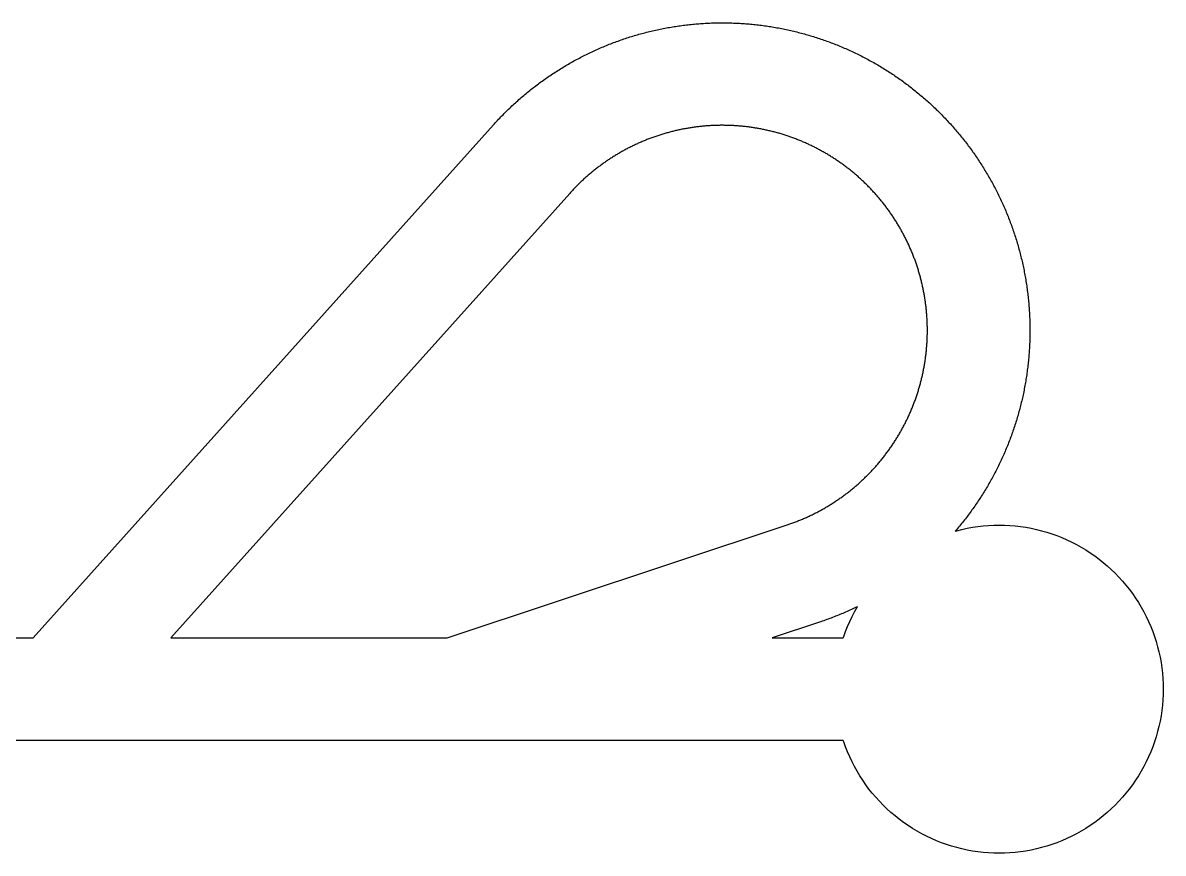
# Model space of a CAD drawing. Header units: millimetres. Extents: x -2.2 to 42.3, y -1.6 to 6.5.
# Drawn here: x 31.15 to 42.27, y -1.6 to 6.5 of the extents above; entities that cross this region are included whole.
import ezdxf

# ---------------------------------------------------------------- set-up
doc = ezdxf.new("R2010")
doc.units = ezdxf.units.MM

msp = doc.modelspace()

# ---------------------------------------------------------------- linework, layer by layer
for points in [[(27.738339, 0.5), (31.252644, 0.5), (35.742026, 5.503498), (35.752254, 5.514838), (35.762539, 5.526127), (35.772882, 5.537363), (35.783281, 5.548546), (35.793738, 5.559677), (35.804251, 5.570753), (35.81482, 5.581777), (35.825445, 5.592746), (35.836126, 5.603661), (35.846863, 5.614521), (35.857654, 5.625327), (35.868501, 5.636078), (35.879402, 5.646773), (35.890357, 5.657412), (35.901366, 5.667996), (35.912429, 5.678524), (35.923546, 5.688995), (35.934716, 5.699409), (35.945938, 5.709767), (35.957213, 5.720067), (35.968541, 5.730309), (35.97992, 5.740494), (35.991351, 5.750621), (36.002834, 5.760689), (36.014367, 5.770699), (36.025952, 5.78065), (36.037586, 5.790542), (36.049272, 5.800374), (36.061007, 5.810147), (36.072791, 5.81986), (36.084625, 5.829513), (36.096508, 5.839106), (36.108439, 5.848638), (36.120419, 5.858109), (36.132447, 5.867519), (36.144523, 5.876867), (36.156646, 5.886154), (36.168817, 5.89538), (36.181034, 5.904543), (36.193297, 5.913644), (36.205607, 5.922682), (36.217963, 5.931657), (36.230364, 5.94057), (36.24281, 5.949419), (36.255301, 5.958205), (36.267837, 5.966927), (36.280417, 5.975585), (36.293041, 5.984179), (36.305708, 5.992709), (36.318419, 6.001174), (36.331173, 6.009574), (36.343969, 6.017909), (36.356808, 6.026179), (36.369688, 6.034384), (36.38261, 6.042522), (36.395574, 6.050595), (36.408578, 6.058602), (36.421623, 6.066543), (36.434708, 6.074417), (36.447833, 6.082224), (36.460997, 6.089964), (36.474201, 6.097638), (36.487444, 6.105244), (36.500725, 6.112782), (36.514045, 6.120253), (36.527402, 6.127656), (36.540797, 6.13499), (36.554229, 6.142257), (36.567698, 6.149455), (36.581203, 6.156584), (36.594744, 6.163645), (36.608321, 6.170636), (36.621934, 6.177558), (36.635582, 6.184411), (36.649264, 6.191195), (36.662981, 6.197908), (36.676731, 6.204552), (36.690516, 6.211126), (36.704333, 6.217629), (36.718184, 6.224062), (36.732067, 6.230424), (36.745982, 6.236716), (36.75993, 6.242936), (36.773908, 6.249086), (36.787918, 6.255164), (36.801959, 6.261171), (36.816029, 6.267107), (36.83013, 6.27297), (36.844261, 6.278762), (36.858421, 6.284482), (36.87261, 6.29013), (36.886827, 6.295705), (36.901073, 6.301208), (36.915346, 6.306638), (36.929647, 6.311996), (36.943975, 6.317281), (36.95833, 6.322492), (36.972711, 6.327631), (36.987118, 6.332696), (37.001551, 6.337688), (37.016009, 6.342606), (37.030491, 6.347451), (37.044999, 6.352222), (37.05953, 6.356919), (37.074085, 6.361542), (37.088663, 6.366091), (37.103264, 6.370565), (37.117888, 6.374966), (37.132535, 6.379291), (37.147202, 6.383542), (37.161892, 6.387719), (37.176602, 6.39182), (37.191333, 6.395847), (37.206085, 6.399798), (37.220856, 6.403675), (37.235647, 6.407476), (37.250457, 6.411202), (37.265286, 6.414852), (37.280133, 6.418427), (37.294999, 6.421926), (37.309882, 6.42535), (37.324782, 6.428697), (37.339699, 6.431969), (37.354632, 6.435165), (37.369582, 6.438285), (37.384547, 6.441328), (37.399527, 6.444296), (37.414523, 6.447187), (37.429532, 6.450001), (37.444557, 6.45274), (37.459594, 6.455401), (37.474645, 6.457987), (37.48971, 6.460495), (37.504786, 6.462927), (37.519875, 6.465282), (37.534976, 6.46756), (37.550088, 6.469761), (37.565211, 6.471886), (37.580345, 6.473933), (37.595489, 6.475903), (37.610642, 6.477797), (37.625805, 6.479613), (37.640978, 6.481351), (37.656159, 6.483013), (37.671348, 6.484597), (37.686545, 6.486104), (37.701749, 6.487533), (37.716961, 6.488885), (37.732179, 6.49016), (37.747404, 6.491357), (37.762634, 6.492477), (37.77787, 6.493519), (37.793111, 6.494483), (37.808357, 6.49537), (37.823607, 6.49618), (37.838861, 6.496911), (37.854119, 6.497565), (37.869379, 6.498142), (37.884643, 6.49864), (37.899908, 6.499061), (37.915176, 6.499404), (37.930445, 6.49967), (37.945716, 6.499857), (37.960987, 6.499967), (37.976258, 6.5), (37.99153, 6.499954), (38.006801, 6.499831), (38.022071, 6.49963), (38.03734, 6.499351), (38.052607, 6.498995), (38.067873, 6.498561), (38.083136, 6.498049), (38.098396, 6.49746), (38.113653, 6.496792), (38.128906, 6.496048), (38.144156, 6.495225), (38.159401, 6.494325), (38.174641, 6.493347), (38.189876, 6.492292), (38.205105, 6.491159), (38.220329, 6.489949), (38.235546, 6.488661), (38.250756, 6.487296), (38.26596, 6.485853), (38.281155, 6.484333), (38.296343, 6.482736), (38.311523, 6.481061), (38.326693, 6.479309), (38.341855, 6.47748), (38.357007, 6.475574), (38.372149, 6.473591), (38.387281, 6.47153), (38.402402, 6.469393), (38.417513, 6.467178), (38.432611, 6.464887), (38.447698, 6.462519), (38.462773, 6.460074), (38.477835, 6.457553), (38.492884, 6.454954), (38.507919, 6.45228), (38.522941, 6.449528), (38.537948, 6.446701), (38.552941, 6.443797), (38.567919, 6.440816), (38.582881, 6.43776), (38.597828, 6.434627), (38.612759, 6.431418), (38.627673, 6.428134), (38.64257, 6.424773), (38.65745, 6.421337), (38.672312, 6.417825), (38.687157, 6.414237), (38.701982, 6.410574), (38.716789, 6.406835), (38.731577, 6.403021), (38.746345, 6.399132), (38.761093, 6.395168), (38.77582, 6.391128), (38.790527, 6.387014), (38.805213, 6.382825), (38.819877, 6.378561), (38.83452, 6.374223), (38.84914, 6.36981), (38.863737, 6.365323), (38.878312, 6.360762), (38.892863, 6.356126), (38.90739, 6.351416), (38.921893, 6.346633), (38.936371, 6.341776), (38.950825, 6.336845), (38.965253, 6.33184), (38.979656, 6.326763), (38.994033, 6.321612), (39.008383, 6.316387), (39.022706, 6.31109), (39.037003, 6.30572), (39.051271, 6.300278), (39.065512, 6.294762), (39.079725, 6.289175), (39.093909, 6.283515), (39.108064, 6.277783), (39.122189, 6.271979), (39.136285, 6.266103), (39.150351, 6.260155), (39.164386, 6.254136), (39.178391, 6.248046), (39.192364, 6.241884), (39.206306, 6.235651), (39.220216, 6.229348), (39.234093, 6.222973), (39.247938, 6.216529), (39.26175, 6.210013), (39.275529, 6.203428), (39.289274, 6.196772), (39.302985, 6.190047), (39.316661, 6.183252), (39.330303, 6.176387), (39.34391, 6.169453), (39.357481, 6.16245), (39.371016, 6.155377), (39.384515, 6.148236), (39.397978, 6.141027), (39.411403, 6.133749), (39.424792, 6.126402), (39.438143, 6.118988), (39.451456, 6.111506), (39.464731, 6.103956), (39.477967, 6.096338), (39.491164, 6.088654), (39.504322, 6.080902), (39.51744, 6.073083), (39.530518, 6.065198), (39.543556, 6.057246), (39.556554, 6.049228), (39.56951, 6.041144), (39.582425, 6.032994), (39.595298, 6.024778), (39.60813, 6.016497), (39.620919, 6.008151), (39.633665, 5.99974), (39.646369, 5.991264), (39.659029, 5.982723), (39.671645, 5.974118), (39.684218, 5.965449), (39.696746, 5.956716), (39.70923, 5.94792), (39.721668, 5.93906), (39.734062, 5.930136), (39.74641, 5.92115), (39.758711, 5.912101), (39.770967, 5.90299), (39.783176, 5.893816), (39.795339, 5.88458), (39.807454, 5.875283), (39.819521, 5.865924), (39.831541, 5.856503), (39.843513, 5.847022), (39.855436, 5.83748), (39.867311, 5.827877), (39.879136, 5.818214), (39.890912, 5.80849), (39.902639, 5.798707), (39.914316, 5.788865), (39.925942, 5.778963), (39.937518, 5.769002), (39.949043, 5.758982), (39.960516, 5.748904), (39.971939, 5.738767), (39.983309, 5.728572), (39.994628, 5.71832), (40.005894, 5.70801), (40.017108, 5.697643), (40.028268, 5.687219), (40.039376, 5.676738), (40.05043, 5.666201), (40.06143, 5.655608), (40.072376, 5.644959), (40.083268, 5.634254), (40.094105, 5.623494), (40.104887, 5.612679), (40.115614, 5.60181), (40.126285, 5.590885), (40.136901, 5.579907), (40.147461, 5.568875), (40.157964, 5.557789), (40.168411, 5.546649), (40.178801, 5.535457), (40.189134, 5.524212), (40.19941, 5.512915), (40.209628, 5.501565), (40.219788, 5.490164), (40.22989, 5.47871), (40.239933, 5.467206), (40.249918, 5.455651), (40.259843, 5.444045), (40.26971, 5.432388), (40.279517, 5.420682), (40.289264, 5.408926), (40.298952, 5.39712), (40.308579, 5.385265), (40.318146, 5.373361), (40.327652, 5.361409), (40.337097, 5.349409), (40.346481, 5.33736), (40.355803, 5.325264), (40.365064, 5.313121), (40.374262, 5.300931), (40.383399, 5.288694), (40.392473, 5.27641), (40.401484, 5.264081), (40.410433, 5.251706), (40.419319, 5.239285), (40.428141, 5.22682), (40.436899, 5.21431), (40.445594, 5.201755), (40.454225, 5.189156), (40.462791, 5.176514), (40.471293, 5.163827), (40.479731, 5.151098), (40.488103, 5.138326), (40.496411, 5.125512), (40.504653, 5.112656), (40.512829, 5.099757), (40.52094, 5.086818), (40.528984, 5.073837), (40.536963, 5.060815), (40.544875, 5.047753), (40.552721, 5.034651), (40.560499, 5.021509), (40.568211, 5.008327), (40.575856, 4.995107), (40.583433, 4.981848), (40.590942, 4.96855), (40.598384, 4.955214), (40.605758, 4.941841), (40.613064, 4.92843), (40.620301, 4.914982), (40.627469, 4.901498), (40.634569, 4.887977), (40.6416, 4.87442), (40.648562, 4.860828), (40.655455, 4.847201), (40.662278, 4.833538), (40.669032, 4.819841), (40.675716, 4.80611), (40.682329, 4.792345), (40.688873, 4.778546), (40.695346, 4.764714), (40.701749, 4.75085), (40.708081, 4.736953), (40.714342, 4.723024), (40.720533, 4.709063), (40.726652, 4.695071), (40.7327, 4.681048), (40.738676, 4.666995), (40.744581, 4.652911), (40.750414, 4.638797), (40.756175, 4.624654), (40.761864, 4.610482), (40.767481, 4.596281), (40.773025, 4.582051), (40.778497, 4.567793), (40.783896, 4.553508), (40.789223, 4.539196), (40.794476, 4.524856), (40.799657, 4.51049), (40.804764, 4.496098), (40.809798, 4.48168), (40.814759, 4.467236), (40.819646, 4.452768), (40.824459, 4.438275), (40.829198, 4.423757), (40.833864, 4.409216), (40.838455, 4.394651), (40.842972, 4.380063), (40.847415, 4.365452), (40.851783, 4.350818), (40.856077, 4.336163), (40.860296, 4.321485), (40.864441, 4.306787), (40.86851, 4.292068), (40.872505, 4.277328), (40.876424, 4.262568), (40.880268, 4.247788), (40.884037, 4.232989), (40.887731, 4.218171), (40.891349, 4.203334), (40.894892, 4.188479), (40.898358, 4.173606), (40.901749, 4.158716), (40.905065, 4.143808), (40.908304, 4.128884), (40.911467, 4.113944), (40.914555, 4.098988), (40.917566, 4.084016), (40.920501, 4.069029), (40.923359, 4.054028), (40.926141, 4.039012), (40.928847, 4.023982), (40.931476, 4.008938), (40.934028, 3.993881), (40.936504, 3.978812), (40.938903, 3.96373), (40.941225, 3.948636), (40.943471, 3.93353), (40.945639, 3.918414), (40.94773, 3.903286), (40.949745, 3.888148), (40.951682, 3.873), (40.953542, 3.857842), (40.955325, 3.842675), (40.957031, 3.827499), (40.95866, 3.812314), (40.960211, 3.797122), (40.961685, 3.781921), (40.963081, 3.766714), (40.9644, 3.751499), (40.965642, 3.736278), (40.966806, 3.721051), (40.967892, 3.705818), (40.968901, 3.69058), (40.969832, 3.675337), (40.970686, 3.660089), (40.971462, 3.644838), (40.972161, 3.629582), (40.972781, 3.614323), (40.973325, 3.599061), (40.97379, 3.583797), (40.974178, 3.56853), (40.974488, 3.553262), (40.97472, 3.537992), (40.974875, 3.522721), (40.974951, 3.50745), (40.97495, 3.492178), (40.974872, 3.476907), (40.974715, 3.461636), (40.974481, 3.446366), (40.974169, 3.431098), (40.97378, 3.415832), (40.973312, 3.400567), (40.972767, 3.385305), (40.972145, 3.370046), (40.971444, 3.354791), (40.970666, 3.339539), (40.969811, 3.324292), (40.968877, 3.309049), (40.967866, 3.293811), (40.966778, 3.278578), (40.965612, 3.263351), (40.964369, 3.24813), (40.963048, 3.232916), (40.96165, 3.217708), (40.960174, 3.202508), (40.958621, 3.187316), (40.95699, 3.172132), (40.955283, 3.156956), (40.953498, 3.141789), (40.951636, 3.126631), (40.949697, 3.111484), (40.94768, 3.096346), (40.945587, 3.081218), (40.943417, 3.066102), (40.94117, 3.050996), (40.938845, 3.035903), (40.936445, 3.020821), (40.933967, 3.005752), (40.931413, 2.990695), (40.928782, 2.975652), (40.926074, 2.960623), (40.92329, 2.945607), (40.92043, 2.930606), (40.917493, 2.915619), (40.91448, 2.900648), (40.911391, 2.885692), (40.908226, 2.870752), (40.904985, 2.855828), (40.901668, 2.840921), (40.898275, 2.826032), (40.894806, 2.811159), (40.891262, 2.796305), (40.887642, 2.781468), (40.883946, 2.766651), (40.880176, 2.751852), (40.87633, 2.737073), (40.872408, 2.722313), (40.868412, 2.707574), (40.864341, 2.692855), (40.860194, 2.678157), (40.855973, 2.66348), (40.851678, 2.648825), (40.847308, 2.634192), (40.842863, 2.619582), (40.838344, 2.604994), (40.833751, 2.59043), (40.829084, 2.575889), (40.824343, 2.561372), (40.819528, 2.546879), (40.814639, 2.532412), (40.809676, 2.517969), (40.804641, 2.503551), (40.799532, 2.48916), (40.794349, 2.474794), (40.789094, 2.460456), (40.783766, 2.446144), (40.778365, 2.431859), (40.772891, 2.417602), (40.767345, 2.403373), (40.761726, 2.389173), (40.756036, 2.375001), (40.750273, 2.360859), (40.744438, 2.346746), (40.738531, 2.332663), (40.732553, 2.31861), (40.726504, 2.304588), (40.720383, 2.290596), (40.714191, 2.276637), (40.707928, 2.262708), (40.701594, 2.248812), (40.695189, 2.234949), (40.688714, 2.221118), (40.682169, 2.20732), (40.675554, 2.193556), (40.668868, 2.179825), (40.662113, 2.166129), (40.655288, 2.152467), (40.648394, 2.13884), (40.64143, 2.125249), (40.634397, 2.111693), (40.627296, 2.098173), (40.620125, 2.08469), (40.612886, 2.071243), (40.605579, 2.057833), (40.598204, 2.044461), (40.59076, 2.031126), (40.583249, 2.017829), (40.57567, 2.004571), (40.568024, 1.991351), (40.560311, 1.978171), (40.55253, 1.96503), (40.544683, 1.951929), (40.53677, 1.938867), (40.528789, 1.925847), (40.520743, 1.912867), (40.512631, 1.899928), (40.504453, 1.887031), (40.496209, 1.874175), (40.4879, 1.861362), (40.479526, 1.848591), (40.471087, 1.835863), (40.462584, 1.823178), (40.454016, 1.810537), (40.445383, 1.797939), (40.436687, 1.785385), (40.427927, 1.772876), (40.419103, 1.760412), (40.410216, 1.747992), (40.401266, 1.735618), (40.392253, 1.72329), (40.383177, 1.711008), (40.374039, 1.698772), (40.364839, 1.686583), (40.355577, 1.674441), (40.346253, 1.662346), (40.336868, 1.650299), (40.327421, 1.638299), (40.317914, 1.626348), (40.308345, 1.614446), (40.298717, 1.602592), (40.289028, 1.590787), (40.279279, 1.579032), (40.26947, 1.567327), (40.259602, 1.555672), (40.249675, 1.544067), (40.247636, 1.541708), (40.26085, 1.545481), (40.311639, 1.558203), (40.362816, 1.569256), (40.414328, 1.578629), (40.466119, 1.586312), (40.518133, 1.592296), (40.570316, 1.596574), (40.62261, 1.599143), (40.674961, 1.6), (40.727311, 1.599143), (40.779606, 1.596574), (40.831788, 1.592296), (40.883802, 1.586312), (40.935593, 1.578629), (40.987105, 1.569256), (41.038283, 1.558203), (41.089071, 1.545481), (41.139416, 1.531105), (41.189264, 1.515088), (41.238561, 1.497449), (41.287254, 1.478207), (41.335292, 1.457382), (41.382622, 1.434996), (41.429195, 1.411074), (41.474961, 1.385641), (41.519869, 1.358723), (41.563873, 1.330351), (41.606925, 1.300555), (41.648979, 1.269365), (41.68999, 1.236817), (41.729914, 1.202944), (41.768708, 1.167783), (41.806331, 1.131371), (41.842743, 1.093748), (41.877904, 1.054953), (41.911777, 1.015029), (41.944326, 0.974018), (41.975515, 0.931964), (42.005312, 0.888912), (42.033684, 0.844909), (42.060601, 0.8), (42.086035, 0.754235), (42.109957, 0.707662), (42.132343, 0.660331), (42.153168, 0.612293), (42.17241, 0.5636), (42.190049, 0.514303), (42.206065, 0.464455), (42.220442, 0.41411), (42.233164, 0.363322), (42.244217, 0.312145), (42.25359, 0.260633), (42.261272, 0.208842), (42.267256, 0.156827), (42.271535, 0.104645), (42.274104, 0.052351), (42.274961, 0), (42.274104, -0.052351), (42.271535, -0.104645), (42.267256, -0.156827), (42.261272, -0.208842), (42.25359, -0.260633), (42.244217, -0.312145), (42.233164, -0.363322), (42.220442, -0.41411), (42.206065, -0.464455), (42.190049, -0.514303), (42.17241, -0.5636), (42.153168, -0.612293), (42.132343, -0.660331), (42.109957, -0.707662), (42.086035, -0.754235), (42.060601, -0.8), (42.033684, -0.844909), (42.005312, -0.888912), (41.975515, -0.931964), (41.944326, -0.974018), (41.911777, -1.015029), (41.877904, -1.054953), (41.842743, -1.093748), (41.806331, -1.131371), (41.768708, -1.167783), (41.729914, -1.202944), (41.68999, -1.236817), (41.648979, -1.269365), (41.606925, -1.300555), (41.563873, -1.330351), (41.519869, -1.358723), (41.474961, -1.385641), (41.429195, -1.411074), (41.382622, -1.434996), (41.335292, -1.457382), (41.287254, -1.478207), (41.238561, -1.497449), (41.189264, -1.515088), (41.139416, -1.531105), (41.089071, -1.545481), (41.038283, -1.558203), (40.987105, -1.569256), (40.935593, -1.578629), (40.883802, -1.586312), (40.831788, -1.592296), (40.779606, -1.596574), (40.727311, -1.599143), (40.674961, -1.6), (40.62261, -1.599143), (40.570316, -1.596574), (40.518133, -1.592296), (40.466119, -1.586312), (40.414328, -1.578629), (40.362816, -1.569256), (40.311639, -1.558203), (40.26085, -1.545481), (40.210505, -1.531105), (40.160657, -1.515088), (40.11136, -1.497449), (40.062667, -1.478207), (40.014629, -1.457382), (39.967299, -1.434996), (39.920726, -1.411074), (39.874961, -1.385641), (39.830052, -1.358723), (39.786048, -1.330351), (39.742996, -1.300555), (39.700942, -1.269365), (39.659931, -1.236817), (39.620007, -1.202944), (39.581213, -1.167783), (39.54359, -1.131371), (39.507178, -1.093748), (39.472017, -1.054953), (39.438144, -1.015029), (39.405595, -0.974018), (39.374406, -0.931964), (39.344609, -0.888912), (39.316237, -0.844909), (39.28932, -0.8), (39.263887, -0.754235), (39.239964, -0.707662), (39.217578, -0.660331), (39.196753, -0.612293), (39.177511, -0.5636), (39.159872, -0.514303), (39.155277, -0.5), (0.905379, -0.5)], [(38.625302, 1.608689), (38.634922, 1.612025), (38.644524, 1.615409), (38.654109, 1.618841), (38.663676, 1.622323), (38.673225, 1.625853), (38.682757, 1.629432), (38.69227, 1.633059), (38.701764, 1.636735), (38.71124, 1.640459), (38.720696, 1.644231), (38.730133, 1.648051), (38.739551, 1.651919), (38.748948, 1.655835), (38.758326, 1.659799), (38.767684, 1.663811), (38.77702, 1.66787), (38.786336, 1.671977), (38.795631, 1.676131), (38.804905, 1.680332), (38.814157, 1.68458), (38.823388, 1.688876), (38.832597, 1.693218), (38.841783, 1.697607), (38.850947, 1.702043), (38.860088, 1.706526), (38.869206, 1.711055), (38.878301, 1.71563), (38.887373, 1.720252), (38.896421, 1.724919), (38.905445, 1.729633), (38.914445, 1.734393), (38.92342, 1.739198), (38.932372, 1.744049), (38.941298, 1.748945), (38.950199, 1.753887), (38.959075, 1.758874), (38.967925, 1.763906), (38.97675, 1.768984), (38.985549, 1.774106), (38.994321, 1.779272), (39.003068, 1.784484), (39.011787, 1.78974), (39.02048, 1.79504), (39.029145, 1.800384), (39.037784, 1.805772), (39.046394, 1.811205), (39.054977, 1.816681), (39.063532, 1.8222), (39.072059, 1.827763), (39.080557, 1.83337), (39.089027, 1.839019), (39.097468, 1.844712), (39.105879, 1.850448), (39.114262, 1.856226), (39.122615, 1.862047), (39.130938, 1.86791), (39.139231, 1.873816), (39.147494, 1.879764), (39.155726, 1.885753), (39.163928, 1.891785), (39.1721, 1.897858), (39.18024, 1.903973), (39.188349, 1.910129), (39.196426, 1.916327), (39.204472, 1.922565), (39.212486, 1.928844), (39.220468, 1.935164), (39.228418, 1.941525), (39.236335, 1.947926), (39.244219, 1.954367), (39.252071, 1.960848), (39.25989, 1.967369), (39.267675, 1.97393), (39.275426, 1.98053), (39.283145, 1.98717), (39.290829, 1.993849), (39.298479, 2.000567), (39.306094, 2.007324), (39.313676, 2.014119), (39.321222, 2.020953), (39.328734, 2.027825), (39.33621, 2.034736), (39.343652, 2.041684), (39.351057, 2.04867), (39.358428, 2.055694), (39.365762, 2.062756), (39.37306, 2.069854), (39.380322, 2.07699), (39.387548, 2.084162), (39.394737, 2.091371), (39.401889, 2.098617), (39.409004, 2.105899), (39.416082, 2.113217), (39.423123, 2.120571), (39.430126, 2.12796), (39.437092, 2.135386), (39.44402, 2.142846), (39.450909, 2.150342), (39.45776, 2.157873), (39.464573, 2.165439), (39.471348, 2.173039), (39.478083, 2.180673), (39.48478, 2.188342), (39.491437, 2.196045), (39.498055, 2.203781), (39.504634, 2.211551), (39.511173, 2.219355), (39.517672, 2.227192), (39.524131, 2.235061), (39.53055, 2.242964), (39.536929, 2.250899), (39.543268, 2.258866), (39.549565, 2.266866), (39.555822, 2.274897), (39.562038, 2.28296), (39.568213, 2.291055), (39.574346, 2.299181), (39.580438, 2.307339), (39.586489, 2.315527), (39.592497, 2.323746), (39.598464, 2.331995), (39.604389, 2.340274), (39.610271, 2.348584), (39.616111, 2.356924), (39.621909, 2.365293), (39.627664, 2.373691), (39.633376, 2.382119), (39.639045, 2.390575), (39.644671, 2.399061), (39.650254, 2.407575), (39.655793, 2.416117), (39.661289, 2.424687), (39.666741, 2.433285), (39.672149, 2.441911), (39.677513, 2.450565), (39.682833, 2.459245), (39.688109, 2.467952), (39.69334, 2.476687), (39.698527, 2.485447), (39.70367, 2.494234), (39.708767, 2.503047), (39.71382, 2.511886), (39.718827, 2.520751), (39.723789, 2.52964), (39.728706, 2.538555), (39.733578, 2.547495), (39.738404, 2.55646), (39.743184, 2.565449), (39.747918, 2.574462), (39.752607, 2.583499), (39.757249, 2.59256), (39.761846, 2.601645), (39.766395, 2.610753), (39.770899, 2.619883), (39.775356, 2.629037), (39.779766, 2.638213), (39.78413, 2.647412), (39.788446, 2.656632), (39.792716, 2.665875), (39.796939, 2.675139), (39.801114, 2.684424), (39.805242, 2.693731), (39.809323, 2.703058), (39.813356, 2.712407), (39.817341, 2.721775), (39.821279, 2.731164), (39.825169, 2.740573), (39.829011, 2.750001), (39.832804, 2.759449), (39.83655, 2.768916), (39.840248, 2.778401), (39.843897, 2.787906), (39.847497, 2.797429), (39.85105, 2.80697), (39.854553, 2.81653), (39.858008, 2.826106), (39.861414, 2.835701), (39.864771, 2.845312), (39.868079, 2.854941), (39.871339, 2.864586), (39.874549, 2.874248), (39.877709, 2.883926), (39.880821, 2.89362), (39.883883, 2.90333), (39.886895, 2.913055), (39.889859, 2.922795), (39.892772, 2.93255), (39.895636, 2.94232), (39.89845, 2.952105), (39.901214, 2.961903), (39.903928, 2.971716), (39.906592, 2.981542), (39.909207, 2.991382), (39.911771, 3.001235), (39.914284, 3.0111), (39.916748, 3.020979), (39.919161, 3.03087), (39.921524, 3.040773), (39.923837, 3.050688), (39.926099, 3.060614), (39.92831, 3.070552), (39.930471, 3.080501), (39.932581, 3.090461), (39.93464, 3.100432), (39.936649, 3.110413), (39.938607, 3.120404), (39.940514, 3.130405), (39.94237, 3.140415), (39.944175, 3.150435), (39.945929, 3.160464), (39.947631, 3.170501), (39.949283, 3.180547), (39.950884, 3.190602), (39.952433, 3.200664), (39.953931, 3.210734), (39.955378, 3.220812), (39.956774, 3.230897), (39.958118, 3.240989), (39.959411, 3.251088), (39.960652, 3.261193), (39.961842, 3.271304), (39.96298, 3.281421), (39.964067, 3.291544), (39.965103, 3.301672), (39.966087, 3.311806), (39.967019, 3.321944), (39.967899, 3.332087), (39.968728, 3.342234), (39.969506, 3.352385), (39.970231, 3.36254), (39.970905, 3.372699), (39.971527, 3.382861), (39.972098, 3.393026), (39.972616, 3.403194), (39.973083, 3.413364), (39.973498, 3.423537), (39.973862, 3.433711), (39.974173, 3.443888), (39.974433, 3.454065), (39.974641, 3.464244), (39.974797, 3.474424), (39.974901, 3.484605), (39.974954, 3.494786), (39.974954, 3.504967), (39.974903, 3.515147), (39.9748, 3.525328), (39.974645, 3.535508), (39.974439, 3.545687), (39.97418, 3.555865), (39.97387, 3.566041), (39.973508, 3.576215), (39.973094, 3.586388), (39.972628, 3.596558), (39.972111, 3.606726), (39.971542, 3.616891), (39.970921, 3.627053), (39.970248, 3.637212), (39.969524, 3.647367), (39.968748, 3.657519), (39.96792, 3.667666), (39.967041, 3.677809), (39.96611, 3.687948), (39.965127, 3.698081), (39.964093, 3.708209), (39.963008, 3.718332), (39.96187, 3.72845), (39.960682, 3.738561), (39.959442, 3.748666), (39.95815, 3.758765), (39.956807, 3.768857), (39.955413, 3.778942), (39.953967, 3.78902), (39.95247, 3.799091), (39.950922, 3.809153), (39.949323, 3.819208), (39.947672, 3.829254), (39.945971, 3.839292), (39.944218, 3.849321), (39.942414, 3.859341), (39.94056, 3.869352), (39.938654, 3.879353), (39.936697, 3.889344), (39.93469, 3.899325), (39.932632, 3.909296), (39.930523, 3.919256), (39.928363, 3.929206), (39.926153, 3.939144), (39.923892, 3.949071), (39.921581, 3.958986), (39.919219, 3.968889), (39.916807, 3.97878), (39.914345, 3.988659), (39.911832, 3.998525), (39.90927, 4.008379), (39.906657, 4.018219), (39.903994, 4.028045), (39.901281, 4.037858), (39.898518, 4.047657), (39.895705, 4.057442), (39.892842, 4.067212), (39.88993, 4.076968), (39.886968, 4.086708), (39.883957, 4.096434), (39.880896, 4.106144), (39.877786, 4.115838), (39.874626, 4.125517), (39.871417, 4.135179), (39.868159, 4.144824), (39.864852, 4.154453), (39.861496, 4.164065), (39.858091, 4.17366), (39.854638, 4.183237), (39.851135, 4.192797), (39.847584, 4.202339), (39.843985, 4.211862), (39.840337, 4.221367), (39.836641, 4.230854), (39.832896, 4.240321), (39.829103, 4.249769), (39.825263, 4.259198), (39.821374, 4.268607), (39.817438, 4.277996), (39.813453, 4.287365), (39.809421, 4.296714), (39.805342, 4.306042), (39.801215, 4.315349), (39.797041, 4.324635), (39.792819, 4.3339), (39.788551, 4.343143), (39.784235, 4.352364), (39.779873, 4.361563), (39.775464, 4.37074), (39.771008, 4.379894), (39.766506, 4.389025), (39.761957, 4.398134), (39.757362, 4.407219), (39.75272, 4.41628), (39.748033, 4.425318), (39.7433, 4.434332), (39.738521, 4.443322), (39.733696, 4.452287), (39.728825, 4.461227), (39.72391, 4.470143), (39.718948, 4.479033), (39.713942, 4.487898), (39.708891, 4.496738), (39.703794, 4.505552), (39.698653, 4.514339), (39.693467, 4.5231), (39.688237, 4.531835), (39.682962, 4.540543), (39.677643, 4.549224), (39.67228, 4.557878), (39.666873, 4.566505), (39.661422, 4.575104), (39.655927, 4.583675), (39.650389, 4.592218), (39.644807, 4.600732), (39.639183, 4.609218), (39.633514, 4.617676), (39.627803, 4.626104), (39.62205, 4.634503), (39.616253, 4.642873), (39.610414, 4.651213), (39.604533, 4.659524), (39.598609, 4.667804), (39.592643, 4.676054), (39.586636, 4.684274), (39.580586, 4.692462), (39.574495, 4.70062), (39.568363, 4.708747), (39.562189, 4.716843), (39.555974, 4.724907), (39.549718, 4.732939), (39.543421, 4.740939), (39.537084, 4.748908), (39.530706, 4.756843), (39.524288, 4.764747), (39.51783, 4.772617), (39.511332, 4.780455), (39.504794, 4.788259), (39.498216, 4.79603), (39.491599, 4.803767), (39.484942, 4.811471), (39.478247, 4.81914), (39.471512, 4.826776), (39.464739, 4.834377), (39.457927, 4.841943), (39.451076, 4.849475), (39.444188, 4.856971), (39.437261, 4.864433), (39.430296, 4.871859), (39.423294, 4.87925), (39.416254, 4.886605), (39.409177, 4.893924), (39.402063, 4.901206), (39.394911, 4.908453), (39.387723, 4.915663), (39.380499, 4.922836), (39.373237, 4.929973), (39.36594, 4.937072), (39.358607, 4.944134), (39.351237, 4.951159), (39.343832, 4.958146), (39.336392, 4.965095), (39.328916, 4.972007), (39.321405, 4.97888), (39.31386, 4.985715), (39.306279, 4.992511), (39.298664, 4.999269), (39.291015, 5.005988), (39.283332, 5.012668), (39.275615, 5.019309), (39.267864, 5.02591), (39.26008, 5.032472), (39.252262, 5.038994), (39.244411, 5.045476), (39.236527, 5.051918), (39.228611, 5.05832), (39.220662, 5.064681), (39.212681, 5.071002), (39.204668, 5.077283), (39.196623, 5.083522), (39.188546, 5.08972), (39.180438, 5.095877), (39.172298, 5.101993), (39.164128, 5.108068), (39.155927, 5.1141), (39.147695, 5.120091), (39.139432, 5.12604), (39.13114, 5.131946), (39.122818, 5.137811), (39.114465, 5.143633), (39.106084, 5.149412), (39.097673, 5.155149), (39.089233, 5.160842), (39.080764, 5.166493), (39.072266, 5.172101), (39.06374, 5.177665), (39.055186, 5.183185), (39.046604, 5.188663), (39.037994, 5.194096), (39.029356, 5.199485), (39.020691, 5.204831), (39.011999, 5.210132), (39.00328, 5.215389), (38.994535, 5.220601), (38.985763, 5.225769), (38.976965, 5.230892), (38.968141, 5.23597), (38.959291, 5.241004), (38.950415, 5.245992), (38.941515, 5.250935), (38.932589, 5.255832), (38.923639, 5.260684), (38.914664, 5.265491), (38.905664, 5.270252), (38.896641, 5.274966), (38.887593, 5.279635), (38.878522, 5.284258), (38.869428, 5.288834), (38.86031, 5.293364), (38.85117, 5.297848), (38.842006, 5.302285), (38.83282, 5.306675), (38.823612, 5.311019), (38.814383, 5.315316), (38.805131, 5.319565), (38.795858, 5.323768), (38.786563, 5.327923), (38.777247, 5.33203), (38.767911, 5.336091), (38.758554, 5.340104), (38.749177, 5.344069), (38.73978, 5.347986), (38.730363, 5.351855), (38.720926, 5.355677), (38.71147, 5.35945), (38.701995, 5.363175), (38.692501, 5.366852), (38.682989, 5.37048), (38.673458, 5.37406), (38.663909, 5.377592), (38.654342, 5.381074), (38.644758, 5.384508), (38.635156, 5.387894), (38.625537, 5.39123), (38.615901, 5.394517), (38.606249, 5.397755), (38.59658, 5.400944), (38.586895, 5.404084), (38.577195, 5.407174), (38.567478, 5.410215), (38.557747, 5.413207), (38.548, 5.416149), (38.538238, 5.419041), (38.528462, 5.421883), (38.518672, 5.424676), (38.508867, 5.427419), (38.499049, 5.430112), (38.489217, 5.432755), (38.479371, 5.435347), (38.469513, 5.43789), (38.459642, 5.440382), (38.449758, 5.442825), (38.439862, 5.445216), (38.429954, 5.447558), (38.420034, 5.449849), (38.410102, 5.452089), (38.400159, 5.454279), (38.390206, 5.456418), (38.380241, 5.458506), (38.370266, 5.460544), (38.360281, 5.462531), (38.350286, 5.464467), (38.340281, 5.466352), (38.330266, 5.468186), (38.320243, 5.46997), (38.31021, 5.471702), (38.300169, 5.473383), (38.290119, 5.475013), (38.280061, 5.476591), (38.269995, 5.478119), (38.259922, 5.479595), (38.249841, 5.48102), (38.239753, 5.482394), (38.229658, 5.483716), (38.219557, 5.484987), (38.209449, 5.486206), (38.199335, 5.487374), (38.189216, 5.488491), (38.17909, 5.489555), (38.16896, 5.490569), (38.158825, 5.491531), (38.148684, 5.492441), (38.138539, 5.493299), (38.12839, 5.494106), (38.118237, 5.494861), (38.108081, 5.495565), (38.097921, 5.496217), (38.087757, 5.496817), (38.077591, 5.497365), (38.067422, 5.497862), (38.057251, 5.498306), (38.047077, 5.498699), (38.036902, 5.499041), (38.026725, 5.49933), (38.016547, 5.499568), (38.006368, 5.499753), (37.996187, 5.499887), (37.986007, 5.499969), (37.975826, 5.5), (37.965645, 5.499978), (37.955464, 5.499905), (37.945284, 5.49978), (37.935104, 5.499603), (37.924926, 5.499374), (37.914749, 5.499093), (37.904573, 5.498761), (37.894399, 5.498377), (37.884228, 5.497941), (37.874058, 5.497453), (37.863891, 5.496914), (37.853728, 5.496322), (37.843567, 5.495679), (37.83341, 5.494985), (37.823256, 5.494238), (37.813106, 5.49344), (37.802961, 5.49259), (37.79282, 5.491689), (37.782683, 5.490736), (37.772552, 5.489731), (37.762426, 5.488675), (37.752305, 5.487568), (37.74219, 5.486408), (37.732082, 5.485198), (37.721979, 5.483936), (37.711883, 5.482622), (37.701794, 5.481257), (37.691712, 5.479841), (37.681637, 5.478373), (37.67157, 5.476855), (37.661511, 5.475285), (37.65146, 5.473663), (37.641417, 5.471991), (37.631383, 5.470268), (37.621358, 5.468493), (37.611342, 5.466668), (37.601335, 5.464791), (37.591338, 5.462864), (37.581351, 5.460885), (37.571375, 5.458856), (37.561408, 5.456777), (37.551453, 5.454646), (37.541508, 5.452465), (37.531575, 5.450233), (37.521653, 5.447951), (37.511742, 5.445618), (37.501844, 5.443235), (37.491958, 5.440801), (37.482085, 5.438317), (37.472224, 5.435783), (37.462377, 5.433199), (37.452542, 5.430565), (37.442722, 5.42788), (37.432915, 5.425146), (37.423122, 5.422362), (37.413343, 5.419528), (37.403579, 5.416644), (37.39383, 5.41371), (37.384096, 5.410727), (37.374377, 5.407695), (37.364673, 5.404613), (37.354986, 5.401481), (37.345314, 5.398301), (37.335659, 5.395071), (37.326021, 5.391792), (37.316399, 5.388464), (37.306794, 5.385087), (37.297207, 5.381661), (37.287637, 5.378187), (37.278085, 5.374664), (37.268551, 5.371092), (37.259035, 5.367472), (37.249538, 5.363803), (37.24006, 5.360086), (37.230601, 5.356321), (37.221161, 5.352508), (37.21174, 5.348647), (37.20234, 5.344738), (37.192959, 5.340781), (37.183599, 5.336776), (37.174259, 5.332724), (37.16494, 5.328624), (37.155642, 5.324477), (37.146365, 5.320283), (37.137109, 5.316041), (37.127876, 5.311753), (37.118664, 5.307417), (37.109474, 5.303035), (37.100307, 5.298606), (37.091163, 5.29413), (37.082041, 5.289608), (37.072943, 5.285039), (37.063868, 5.280424), (37.054816, 5.275763), (37.045789, 5.271056), (37.036785, 5.266303), (37.027806, 5.261505), (37.018851, 5.25666), (37.009922, 5.25177), (37.001017, 5.246835), (36.992137, 5.241855), (36.983283, 5.236829), (36.974454, 5.231758), (36.965652, 5.226643), (36.956875, 5.221483), (36.948125, 5.216278), (36.939402, 5.211028), (36.930705, 5.205735), (36.922036, 5.200397), (36.913394, 5.195015), (36.904779, 5.189589), (36.896192, 5.184119), (36.887633, 5.178606), (36.879102, 5.173049), (36.8706, 5.167449), (36.862126, 5.161806), (36.853681, 5.156119), (36.845265, 5.15039), (36.836878, 5.144618), (36.828521, 5.138803), (36.820193, 5.132946), (36.811896, 5.127047), (36.803629, 5.121105), (36.795391, 5.115121), (36.787185, 5.109096), (36.779009, 5.103029), (36.770865, 5.09692), (36.762751, 5.09077), (36.754669, 5.084578), (36.746618, 5.078346), (36.7386, 5.072073), (36.730613, 5.065758), (36.722659, 5.059404), (36.714737, 5.053009), (36.706848, 5.046574), (36.698991, 5.040098), (36.691168, 5.033583), (36.683378, 5.027028), (36.675621, 5.020433), (36.667898, 5.013799), (36.660209, 5.007126), (36.652554, 5.000414), (36.644934, 4.993663), (36.637347, 4.986873), (36.629796, 4.980044), (36.622279, 4.973178), (36.614797, 4.966273), (36.607351, 4.95933), (36.59994, 4.952349), (36.592564, 4.945331), (36.585225, 4.938275), (36.577921, 4.931182), (36.570654, 4.924052), (36.563423, 4.916885), (36.556229, 4.909681), (36.549071, 4.902441), (36.541951, 4.895164), (36.534867, 4.887851), (36.527821, 4.880502), (36.520812, 4.873118), (36.513841, 4.865698), (36.506908, 4.858242), (36.500013, 4.850751), (36.493156, 4.843226), (36.486337, 4.835665), (32.596168, 0.5), (35.29135, 0.5), (38.606014, 1.602166), (38.615666, 1.605403), (38.625302, 1.608689)], [(39.177511, 0.5636), (39.196753, 0.612293), (39.217578, 0.660331), (39.239964, 0.707662), (39.263887, 0.754235), (39.28932, 0.8), (39.29208, 0.804605), (39.28894, 0.803065), (39.275194, 0.796411), (39.261415, 0.789827), (39.247602, 0.783314), (39.233756, 0.776871), (39.219878, 0.770498), (39.205967, 0.764196), (39.192024, 0.757965), (39.17805, 0.751805), (39.164045, 0.745716), (39.150009, 0.739699), (39.135942, 0.733753), (39.121846, 0.727879), (39.107719, 0.722077), (39.093564, 0.716346), (39.079379, 0.710688), (39.065166, 0.705102), (39.050924, 0.699589), (39.036655, 0.694148), (39.022358, 0.68878), (39.008034, 0.683484), (38.993683, 0.678262), (38.979306, 0.673113), (38.964902, 0.668037), (38.950473, 0.663034), (38.936019, 0.658105), (38.92154, 0.65325), (38.460656, 0.5), (39.155277, 0.5), (39.159872, 0.514303), (39.177511, 0.5636)]]:
    msp.add_lwpolyline(points)

doc.saveas('drawing.dxf')
